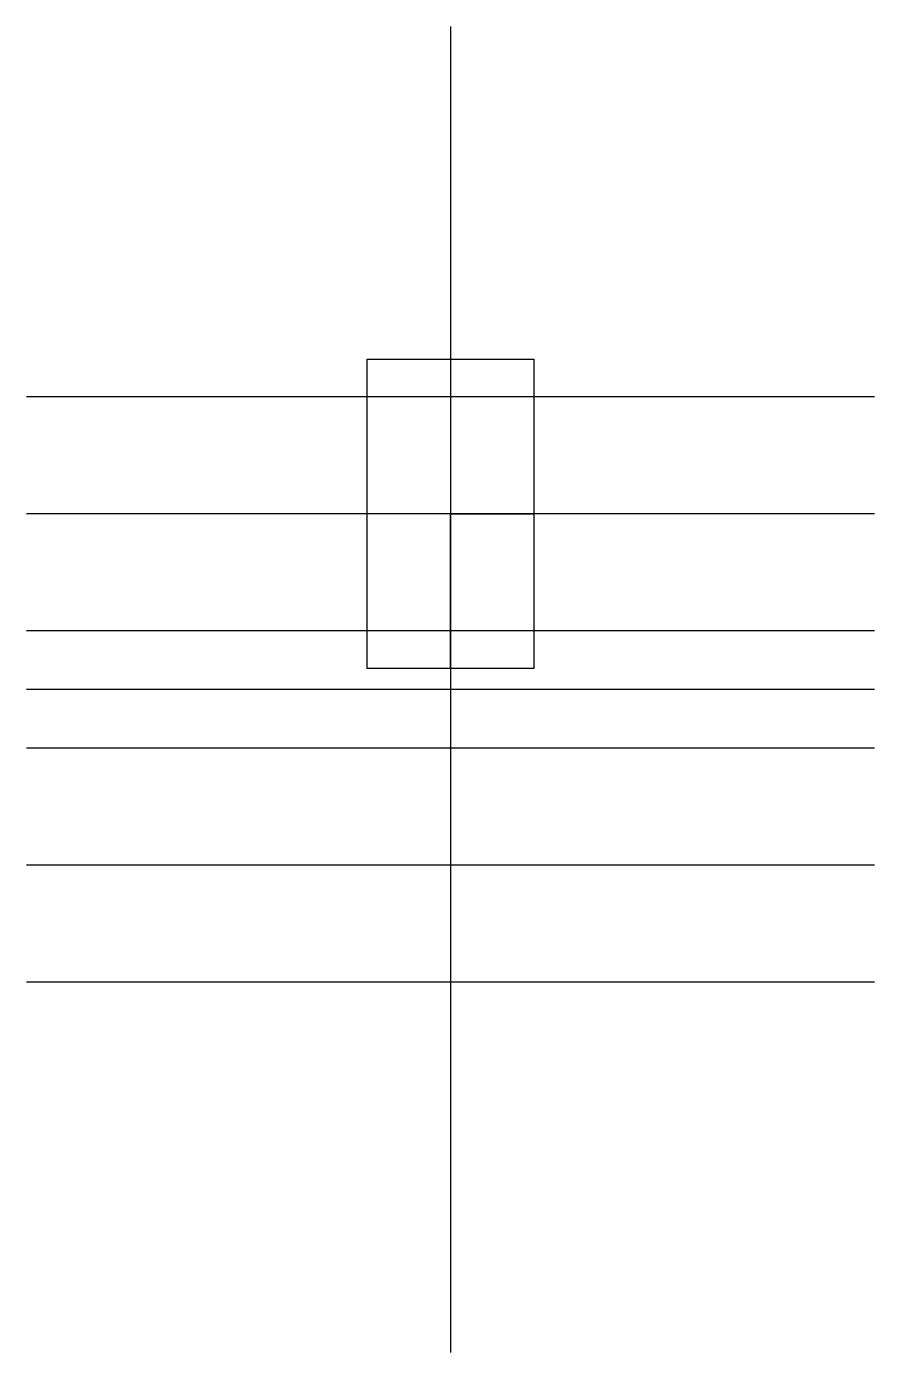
# Model space of a CAD drawing. Header units: millimetres. Extents: x -45 to 45, y -71 to 71.
import ezdxf

# ---------------------------------------------------------------- set-up
doc = ezdxf.new("R2010")
doc.units = ezdxf.units.MM

msp = doc.modelspace()

# ---------------------------------------------------------------- linework, layer by layer
msp.add_lwpolyline([(0, 70.79), (0, -70.79)])
at = {"extrusion": (-1.22465e-16, 0, -1)}
for points in [[(0, 18.75), (8.89, 18.75), (8.89, 35.26), (0, 35.26)], [(-8.89, 2.24), (8.89, 2.24), (8.89, 35.26), (-8.89, 35.26)], [(-8.89, 2.24), (0, 2.24), (0, 18.75), (-8.89, 18.75)]]:
    msp.add_lwpolyline(points, close=True, dxfattribs=at)
for points in [[(-45.25, 31.25), (45.25, 31.25)], [(-45.25, 18.75), (45.25, 18.75)], [(-45.25, 6.25), (45.25, 6.25)], [(-45.25, 0), (45.25, 0)], [(-45.25, -6.25), (45.25, -6.25)], [(-45.25, -18.75), (45.25, -18.75)], [(-45.25, -31.25), (45.25, -31.25)]]:
    msp.add_lwpolyline(points, dxfattribs=at)

doc.saveas('drawing.dxf')
